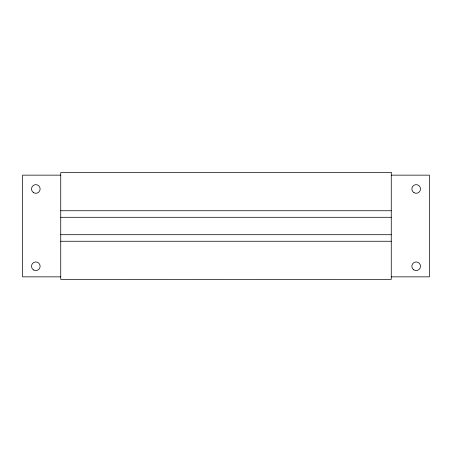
<?xml version="1.0" encoding="UTF-8"?>
<svg xmlns="http://www.w3.org/2000/svg" width="452" height="452" viewBox="0 0 452 452"><rect width="100%" height="100%" fill="white"/><g stroke="black" fill="none" stroke-linecap="round" stroke-linejoin="round"><path stroke-width="0.68" d="M60.737 175.15L22.6 175.15L22.6 276.85L60.737 276.85M391.262 175.15L429.4 175.15L429.4 276.85L391.262 276.85M60.737 210.745L391.262 210.745M60.737 217.293L391.262 217.293M60.737 234.707L391.262 234.707M60.737 241.255L391.262 241.255M391.262 172.641L60.737 172.641L60.737 279.381L391.262 279.359L391.262 172.641M33.657 270.002A4.322 4.322 0 0 0 40.143 266.256A4.322 4.322 0 0 0 33.657 262.516A4.322 4.322 0 0 0 33.657 270.002M33.657 192.71A4.322 4.322 0 0 0 40.143 188.964A4.322 4.322 0 0 0 33.657 185.224A4.322 4.322 0 0 0 33.657 192.71M414.015 192.71A4.322 4.322 0 0 0 420.501 188.964A4.322 4.322 0 0 0 414.015 185.224A4.322 4.322 0 0 0 414.015 192.71M413.755 269.838A4.322 4.322 0 0 0 420.49 266.567A4.322 4.322 0 0 0 414.286 262.369A4.322 4.322 0 0 0 413.755 269.838"/></g></svg>
